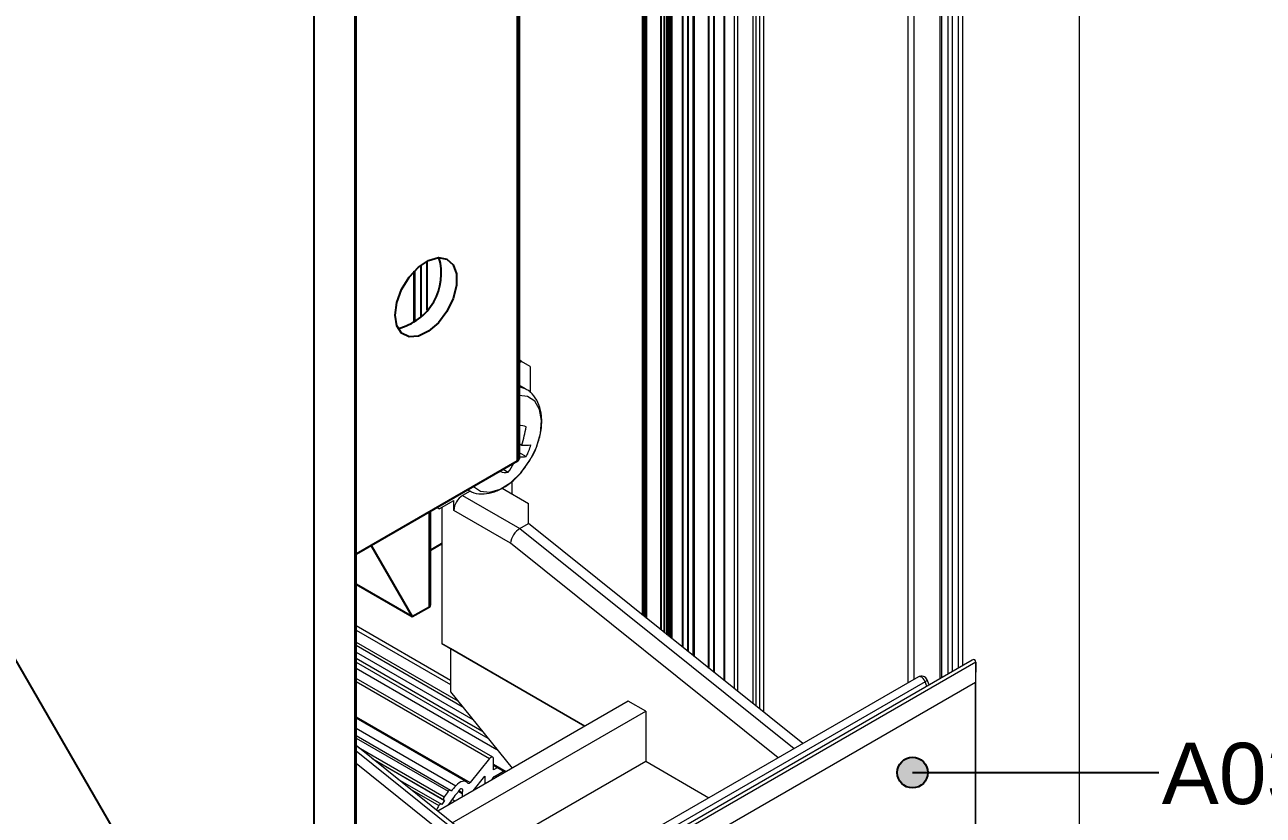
# Model space of a CAD drawing. Header units: millimetres. Extents: x 221 to 2771, y 196 to 840.
# Drawn here: x 2623.4 to 2663.8, y 568.72 to 594.52 of the extents above; entities that cross this region are included whole.
import ezdxf

# ---------------------------------------------------------------- set-up
doc = ezdxf.new("R2010")
doc.units = ezdxf.units.MM
doc.layers.add('yazı_numara_k', color=21, linetype='Continuous')
doc.styles.get("Standard").update_dxf_attribs({"font": 'arial.ttf'})

# ---------------------------------------------------------------- blocks, each defined once
blk = doc.blocks.new('yuvarlakk')
at = {"layer": 'yazı_numara_k'}
blk.add_hatch(color=21, dxfattribs=at).paths.add_polyline_path([(-159.086, 172.801, -1), (-160.086, 172.801, -1)])
at = {"layer": 'yazı_numara_k', "color": 21}
blk.add_circle((-159.586, 172.801), 0.5, dxfattribs=at)
blk = doc.blocks.new('İS.GR.3D-2')
at = {"color": 252, "linetype": 'Continuous'}
for p, q in [((2672.827, 2377.83), (2672.827, 2327.992)), ((2672.886, 2377.927), (2672.886, 2328.075)), ((2669.875, 2334.519), (2669.875, 2332.92)), ((2669.467, 2332.529), (2669.467, 2334.197)), ((2669.479, 2334.209), (2669.479, 2332.537)), ((2669.678, 2334.389), (2669.678, 2332.703)), ((2672.827, 2327.992), (2667.572, 2324.959))]:
    blk.add_line(p, q, dxfattribs=at)
at = {"color": 252, "linetype": 'Continuous', "flags": 128}
blk.add_lwpolyline([(2668.844, 2332.762), (2668.898, 2333.171), (2669.056, 2333.598), (2669.299, 2333.998), (2669.603, 2334.327), (2669.933, 2334.549), (2670.254, 2334.64), (2670.531, 2334.591), (2670.735, 2334.407), (2670.842, 2334.107), (2670.842, 2333.724), (2670.735, 2333.3), (2670.531, 2332.881), (2670.254, 2332.512), (2669.933, 2332.233), (2669.603, 2332.074), (2669.299, 2332.052), (2669.056, 2332.171), (2668.898, 2332.416), (2668.844, 2332.762)], dxfattribs=at)
at = {"color": 252, "linetype": 'Continuous'}
for centre, radius, start, end in [((2668.508, 2334.117), 1.842, 283.4786, 16.539), ((2672.784, 2328.085), 0.102, 294.3654, 354.301)]:
    blk.add_arc(centre, radius, start, end, dxfattribs=at)

msp = doc.modelspace()

# ---------------------------------------------------------------- linework, layer by layer
at = {"color": 252, "linetype": 'Continuous'}
for p, q in [((2643.558, 575.248), (2643.558, 631.347)), ((2643.593, 575.22), (2643.593, 631.298)), ((2643.643, 630.972), (2643.643, 575.18)), ((2644.866, 574.198), (2644.866, 631.315)), ((2645.036, 574.062), (2645.036, 631.315)), ((2643.678, 575.152), (2643.678, 630.923)), ((2644.155, 574.77), (2644.155, 630.648)), ((2644.271, 574.676), (2644.271, 630.63)), ((2644.36, 574.605), (2644.36, 630.643)), ((2644.414, 574.562), (2644.414, 630.661)), ((2644.47, 574.516), (2644.47, 630.694)), ((2644.505, 574.488), (2644.505, 630.743)), ((2645.203, 630.071), (2645.203, 573.928)), ((2645.238, 573.9), (2645.238, 630.022)), ((2645.715, 573.517), (2645.715, 629.747)), ((2645.884, 573.381), (2645.884, 629.747)), ((2634.175, 564.224), (2634.175, 622.987)), ((2634.21, 564.244), (2634.21, 623.036)), ((2632.845, 556.896), (2632.845, 622.22)), ((2613.527, 590.356), (2632.845, 556.896)), ((2636.598, 575.523), (2636.598, 578.615)), ((2636.633, 575.601), (2636.633, 578.635)), ((2634.702, 577.521), (2636.041, 575.202)), ((2636.633, 577.372), (2637.007, 577.588)), ((2634.21, 576.259), (2636.041, 575.202)), ((2636.041, 575.202), (2636.598, 575.523))]:
    msp.add_line(p, q, dxfattribs=at)
at = {"color": 21, "linetype": 'Continuous', "lineweight": 15}
for p, q in [((2647.251, 627.428), (2647.251, 572.284)), ((2647.363, 627.669), (2647.363, 572.194)), ((2647.497, 627.689), (2647.497, 572.087)), ((2646.2, 627.248), (2646.2, 573.127)), ((2646.224, 627.216), (2646.224, 573.108)), ((2646.535, 627.036), (2646.535, 572.859)), ((2646.648, 627.036), (2646.648, 572.768)), ((2647.147, 627.324), (2647.147, 572.367)), ((2657.792, 626.416), (2657.792, 561.092)), ((2652.202, 624.973), (2652.202, 573.033)), ((2652.404, 625.005), (2652.404, 573.149)), ((2653.246, 624.418), (2653.246, 573.17)), ((2653.304, 624.336), (2653.304, 573.204)), ((2653.504, 624.221), (2653.504, 573.319)), ((2653.646, 624.187), (2653.646, 573.401)), ((2653.849, 624.187), (2653.849, 573.518)), ((2653.99, 624.221), (2653.99, 573.6))]:
    msp.add_line(p, q, dxfattribs=at)
at = {"color": 7, "linetype": 'Continuous', "lineweight": 15}
for p, q in [((2639.605, 583.53), (2639.524, 583.577)), ((2639.524, 583.483), (2639.605, 583.53)), ((2639.888, 583.367), (2639.605, 583.53)), ((2639.888, 583.367), (2639.888, 582.505)), ((2639.753, 582.619), (2639.524, 582.751)), ((2639.524, 580.85), (2639.611, 580.8)), ((2639.524, 580.559), (2639.756, 580.425)), ((2639.007, 580.006), (2639.17, 579.912)), ((2637.93, 579.297), (2637.682, 579.154)), ((2637.843, 579.334), (2637.853, 579.328)), ((2638.974, 579.387), (2639.836, 578.89)), ((2639.294, 579.203), (2639.294, 579.613)), ((2636.918, 578.713), (2637.399, 578.99)), ((2637.399, 578.664), (2637.399, 578.99)), ((2637.682, 579.154), (2639.553, 578.074)), ((2639.836, 578.237), (2639.836, 578.89)), ((2636.843, 578.756), (2636.918, 578.713)), ((2636.918, 578.713), (2636.843, 578.756)), ((2637.007, 578.764), (2637.007, 574.317)), ((2639.243, 577.599), (2637.399, 578.664)), ((2639.553, 578.074), (2639.836, 578.237)), ((2648.78, 571.057), (2639.836, 578.237)), ((2637.29, 573.116), (2634.21, 574.895)), ((2637.007, 574.317), (2641.674, 571.623)), ((2637.29, 574.154), (2637.007, 574.317)), ((2641.674, 571.623), (2637.29, 574.154)), ((2637.29, 574.154), (2637.29, 572.742)), ((2654.304, 573.781), (2640.294, 565.693)), ((2654.424, 573.709), (2640.417, 565.623)), ((2654.424, 573.709), (2654.414, 573.049)), ((2654.424, 561.474), (2654.424, 573.709)), ((2652.549, 573.232), (2639.99, 565.983)), ((2638.665, 570.608), (2634.21, 573.18)), ((2652.77, 573.073), (2640.212, 565.823)), ((2654.414, 573.049), (2640.983, 565.296)), ((2652.899, 572.97), (2652.834, 573.133)), ((2654.414, 560.493), (2654.414, 573.049)), ((2643.088, 572.44), (2636.872, 568.851)), ((2637.29, 572.742), (2639.294, 570.249)), ((2643.654, 572.113), (2643.088, 572.44)), ((2637.346, 568.471), (2643.654, 572.113)), ((2643.654, 572.113), (2643.654, 570.48)), ((2637.807, 569.806), (2634.21, 571.882)), ((2637.286, 569.529), (2634.21, 571.305)), ((2640.255, 566.135), (2634.21, 570.989)), ((2634.21, 570.418), (2639.895, 565.854)), ((2634.753, 570.553), (2637.093, 569.202)), ((2638.562, 570.565), (2637.933, 569.781)), ((2638.529, 567.521), (2643.654, 570.48)), ((2638.69, 570.194), (2638.69, 570.553)), ((2643.654, 570.48), (2645.718, 569.289)), ((2638.022, 569.515), (2638.407, 569.994)), ((2638.407, 569.994), (2638.407, 569.737)), ((2638.69, 570.338), (2639.069, 570.119)), ((2638.814, 570.266), (2638.69, 570.194)), ((2638.718, 569.982), (2639.012, 570.152)), ((2635.567, 569.899), (2636.99, 569.078)), ((2637.075, 569.216), (2637.093, 569.202)), ((2637.308, 569.502), (2637.294, 569.521)), ((2637.671, 569.427), (2637.671, 569.313)), ((2637.009, 569.066), (2636.99, 569.078))]:
    msp.add_line(p, q, dxfattribs=at)
at = {"color": 8, "linetype": 'Continuous', "lineweight": 15}
for p, q in [((2639.553, 578.074), (2648.497, 570.893)), ((2647.973, 570.591), (2639.243, 577.599)), ((2634.21, 574.756), (2637.29, 572.978)), ((2634.21, 574.364), (2637.524, 572.451)), ((2634.21, 574.266), (2637.671, 572.268)), ((2634.21, 574.037), (2638.014, 571.841)), ((2634.21, 573.842), (2638.308, 571.476)), ((2634.21, 573.711), (2638.504, 571.232)), ((2634.21, 573.515), (2638.798, 570.866)), ((2634.21, 573.077), (2638.562, 570.565)), ((2652.828, 572.929), (2652.77, 573.073)), ((2634.21, 571.931), (2637.933, 569.781)), ((2634.21, 571.554), (2637.459, 569.679)), ((2634.21, 571.233), (2637.215, 569.498)), ((2640.125, 566.06), (2634.21, 570.809)), ((2634.277, 570.935), (2637.084, 569.315)), ((2634.735, 570.567), (2637.075, 569.216)), ((2638.69, 570.379), (2639.104, 570.14)), ((2638.831, 570.047), (2638.887, 570.014)), ((2638.674, 569.942), (2638.717, 569.916)), ((2635.984, 569.564), (2636.908, 569.031)), ((2637.342, 569.237), (2637.441, 569.18)), ((2637.543, 569.5), (2637.671, 569.427)), ((2637.563, 569.529), (2637.679, 569.463)), ((2637.269, 569.133), (2637.315, 569.107))]:
    msp.add_line(p, q, dxfattribs=at)
at = {"color": 8, "linetype": 'Continuous', "lineweight": 15, "flags": 128}
for points in [[(2639.754, 582.619), (2639.564, 582.691), (2639.524, 582.692)], [(2637.844, 579.334), (2637.844, 579.334)], [(2652.77, 573.073), (2652.74, 573.131), (2652.701, 573.181), (2652.656, 573.218), (2652.611, 573.238), (2652.569, 573.24), (2652.549, 573.232)], [(2652.77, 573.073), (2652.795, 573.089), (2652.815, 573.103), (2652.828, 573.116), (2652.834, 573.127), (2652.834, 573.133)]]:
    msp.add_lwpolyline(points, dxfattribs=at)
at = {"color": 7, "linetype": 'Continuous', "lineweight": 15, "flags": 128}
for points in [[(2638.041, 579.448), (2638.27, 579.297), (2638.57, 579.265), (2638.907, 579.362), (2639.255, 579.578), (2639.585, 579.896), (2639.87, 580.29), (2640.088, 580.73), (2640.221, 581.178), (2640.257, 581.598), (2640.194, 581.958), (2640.038, 582.226), (2639.8, 582.382), (2639.524, 582.411)], [(2638.69, 570.553), (2638.687, 570.577), (2638.678, 570.596), (2638.665, 570.608), (2638.647, 570.614), (2638.627, 570.611), (2638.605, 570.602), (2638.583, 570.586), (2638.562, 570.565)], [(2637.856, 569.761), (2637.823, 569.795), (2637.782, 569.817), (2637.734, 569.826), (2637.682, 569.822), (2637.626, 569.804), (2637.569, 569.773), (2637.513, 569.731), (2637.459, 569.679)], [(2637.679, 569.463), (2637.689, 569.504), (2637.687, 569.539), (2637.674, 569.565), (2637.65, 569.577), (2637.621, 569.573), (2637.589, 569.555), (2637.559, 569.524), (2637.536, 569.485)], [(2637.933, 569.781), (2637.923, 569.77), (2637.912, 569.761), (2637.901, 569.754), (2637.89, 569.75), (2637.88, 569.749), (2637.87, 569.75), (2637.862, 569.754), (2637.856, 569.761)], [(2637.294, 569.521), (2637.288, 569.528), (2637.279, 569.532), (2637.27, 569.533), (2637.259, 569.531), (2637.248, 569.527), (2637.236, 569.519), (2637.226, 569.509), (2637.215, 569.498)], [(2636.99, 569.078), (2636.981, 569.081), (2636.971, 569.082), (2636.96, 569.08), (2636.949, 569.074), (2636.938, 569.067), (2636.927, 569.056), (2636.917, 569.044), (2636.908, 569.031)]]:
    msp.add_lwpolyline(points, dxfattribs=at)
at = {"color": 7, "linetype": 'Continuous', "lineweight": 15}
for centre, radius, start, end in [((2639.595, 581.092), 0.341, 62.1263, 102.0597), ((2636.054, 581.974), 3.746, 341.7304, 351.0956), ((2639.735, 582.415), 1.62, 265.6031, 276.0412), ((2638.591, 581.104), 1.349, 329.7749, 347.1388), ((2636.458, 581.806), 3.308, 325.0723, 331.0521), ((2639.586, 582.036), 1.621, 265.6039, 265.7038), ((2639.586, 582.036), 1.621, 267.8124, 276.0413), ((2636.205, 581.832), 3.308, 325.0722, 325.5912), ((2639.076, 580.24), 0.341, 242.1264, 285.9386), ((2638.013, 578.636), 0.615, 122.6057, 177.3944), ((2652.649, 573.059), 0.2, 21.7865, 119.9973), ((2638.821, 569.823), 0.189, 123.072, 165.4323), ((2640.065, 567.305), 3.525, 137.6818, 141.4542), ((2640.338, 567.1), 3.867, 147.0694, 149.4382), ((2637.142, 569.26), 0.08, 136.8661, 213.1879), ((2640.369, 567.091), 3.967, 142.6497, 145.9075), ((2639.921, 567.349), 3.196, 138.8496, 147.8795), ((2637.412, 569.542), 0.136, 318.9302, 335.4388), ((2637.775, 569.425), 0.104, 158.4134, 178.9327), ((2640.458, 567.03), 4.075, 150.5966, 152.9212)]:
    msp.add_arc(centre, radius, start, end, dxfattribs=at)
for centre, major_axis, ratio, start_param, end_param in [((2639.526, 577.763), (0.226, 0.331), 0.519311, 0.825078, 2.395874), ((2654.304, 573.643), (0.085, 0.147), 0.577335, 5.480374, 7.068543)]:
    msp.add_ellipse(centre, major_axis=major_axis, ratio=ratio, start_param=start_param, end_param=end_param, dxfattribs=at)
at = {"color": 252, "linetype": 'Continuous'}
for end_param in [4.18875, 3.92695]:
    msp.add_ellipse((2636.513, 575.67), major_axis=(-0.085, 0.147), ratio=0.577335, start_param=3.141552, end_param=end_param, dxfattribs=at)
at = {"color": 7, "linetype": 'Continuous', "lineweight": 15}
for points, knots in [([(2639.849, 580.272), (2639.878, 580.314), (2639.998, 580.489), (2640.142, 580.844), (2640.261, 581.304), (2640.274, 581.737), (2640.193, 582.115), (2640.018, 582.406), (2639.859, 582.58), (2639.755, 582.616), (2639.753, 582.617)], [0, 0, 0, 0, 0.051063, 0.217768, 0.386089, 0.557768, 0.712756, 0.857225, 0.996158, 1, 1, 1, 1]), ([(2637.848, 579.351), (2637.887, 579.322), (2638.017, 579.228), (2638.298, 579.19), (2638.643, 579.231), (2638.998, 579.381), (2639.346, 579.635), (2639.643, 579.94), (2639.79, 580.176), (2639.849, 580.272)], [0, 0, 0, 0, 0.066059, 0.21838, 0.369909, 0.531001, 0.702863, 0.87852, 1, 1, 1, 1])]:
    msp.add_open_spline(points, degree=3, knots=knots, dxfattribs=at)
at = {"layer": 'yazı_numara_k', "color": 21}
msp.add_line((2652.359, 570.108), (2660.387, 570.108), dxfattribs=at)

# ---------------------------------------------------------------- block references
msp.add_blockref('İS.GR.3D-2', (-33.362, -1747.722))
at = {"rotation": 180}
msp.add_blockref('yuvarlakk', (2492.772, 742.909), dxfattribs=at)

# ---------------------------------------------------------------- texts
at = {"layer": 'yazı_numara_k', "color": 21, "insert": (2660.486, 569.052), "char_height": 2, "attachment_point": 7}
msp.add_mtext('{\\fArial|b0|i0|c162|p34;A03 491 }', dxfattribs=at)

doc.saveas('drawing.dxf')
